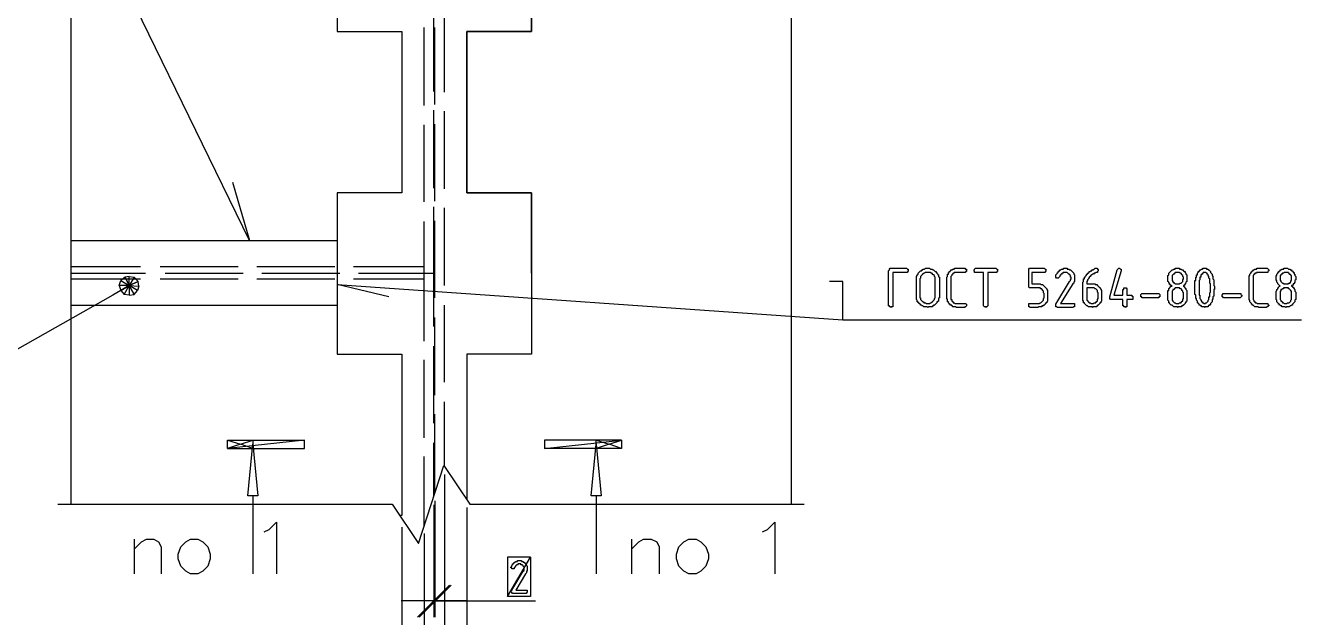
# Model space of a CAD drawing. Header units: millimetres. Extents: x 1 to 1188, y 1 to 840.
# Drawn here: x 435.3 to 534.2, y 271.4 to 317.3 of the extents above; entities that cross this region are included whole.
import ezdxf

# ---------------------------------------------------------------- set-up
doc = ezdxf.new("R2010")
doc.units = ezdxf.units.MM
doc.layers.add('GEOMETRY', color=7, linetype='Continuous')

msp = doc.modelspace()

# ---------------------------------------------------------------- linework, layer by layer
at = {"layer": 'GEOMETRY'}
for points in [[(438.792, 362.719), (438.792, 324.429), (435.807, 322.396), (441.777, 320.428), (438.792, 318.396), (438.792, 280.169)], [(474.479, 298.077), (474.479, 304.298), (469.463, 304.298), (469.463, 316.808), (474.479, 316.808), (474.479, 329.318), (469.463, 329.318), (469.463, 341.828), (474.479, 341.828), (474.479, 354.338), (469.463, 354.338), (469.463, 362.084)], [(469.463, 362.084), (469.463, 354.338), (474.479, 354.338), (474.479, 341.828), (469.463, 341.828), (469.463, 329.318), (474.479, 329.318), (474.479, 316.808), (469.463, 316.808), (469.463, 304.298), (474.479, 304.298), (474.479, 291.79), (469.463, 291.79), (469.463, 280.486)], [(494.608, 362.719), (494.608, 324.429), (491.623, 322.396), (497.593, 320.428), (494.608, 318.396), (494.608, 280.169)], [(464.446, 360.56), (464.446, 354.338), (459.43, 354.338), (459.43, 341.828), (464.446, 341.828), (464.446, 329.318), (459.43, 329.318), (459.43, 316.808), (464.446, 316.808), (464.446, 304.298), (459.43, 304.298), (459.43, 291.79), (464.446, 291.79), (464.446, 279.28)], [(451.302, 305.125), (452.635, 300.616), (431.807, 343.289), (459.43, 324.746), (456.635, 327.54)], [(466.922, 312.173), (466.922, 318.206)], [(467.748, 312.109), (467.748, 318.142)], [(466.16, 311.094), (466.16, 317.127)], [(466.985, 311.157), (466.985, 317.127)], [(466.922, 304.68), (466.922, 310.713)], [(467.748, 304.617), (467.748, 310.648)], [(466.16, 303.601), (466.16, 309.569)], [(466.985, 303.664), (466.985, 309.633)], [(466.922, 293.948), (466.922, 303.219)], [(467.748, 297.123), (467.748, 303.156)], [(466.16, 292.806), (466.16, 302.077)], [(466.985, 296.171), (466.985, 302.14)], [(438.792, 300.616), (459.43, 300.616)], [(438.792, 298.584), (444.19, 298.584)], [(438.792, 298.077), (444.57, 298.077)], [(445.714, 298.584), (451.746, 298.584)], [(446.094, 298.077), (452.127, 298.077)], [(453.206, 298.584), (459.239, 298.584)], [(453.588, 298.077), (459.62, 298.077)], [(460.7, 298.584), (466.16, 298.584)], [(461.081, 298.077), (466.922, 298.077)], [(442.666, 296.743), (442.031, 296.361), (426.092, 287.344), (405.201, 287.344)], [(438.792, 297.631), (444.19, 297.631)], [(445.714, 297.631), (451.746, 297.631)], [(453.206, 297.631), (459.239, 297.631)], [(463.43, 296.234), (459.43, 297.188), (498.609, 294.456), (534.169, 294.456)], [(460.7, 297.631), (466.16, 297.631)], [(498.609, 294.456), (498.609, 297.441), (497.593, 297.441)], [(438.792, 295.6), (459.43, 295.6)], [(467.748, 289.631), (467.748, 295.6)], [(466.985, 288.615), (466.985, 294.647)], [(466.922, 286.456), (466.922, 292.425)], [(466.16, 285.313), (466.16, 291.345)], [(467.748, 283.09), (467.748, 288.106)], [(466.985, 281.058), (466.985, 287.154)], [(466.922, 280.741), (466.922, 284.931)], [(466.16, 278.518), (466.16, 283.852)], [(437.777, 280.169), (463.684, 280.169), (465.716, 277.121), (467.684, 283.154), (469.717, 280.169), (495.625, 280.169)], [(467.748, 282.455), (467.748, 266.707)], [(452.889, 280.804), (452.889, 274.771)], [(466.922, 280.106), (466.922, 271.406)], [(466.985, 280.423), (466.985, 271.406)], [(469.463, 279.915), (469.463, 262.643)], [(479.495, 280.804), (479.495, 274.771)], [(464.446, 279.28), (464.256, 279.28)], [(453.778, 278.01), (454.159, 278.201), (454.731, 278.772), (454.731, 274.771)], [(464.446, 278.391), (464.446, 262.643)], [(492.385, 278.01), (492.767, 278.201), (493.339, 278.772), (493.339, 274.771)], [(443.681, 277.439), (443.681, 274.771)], [(443.681, 276.677), (444.253, 277.248), (444.634, 277.439), (445.206, 277.439), (445.586, 277.248), (445.777, 276.867), (445.777, 274.771)], [(466.16, 277.883), (466.16, 266.707)], [(482.227, 277.439), (482.227, 274.771)], [(482.227, 276.677), (482.797, 277.248), (483.179, 277.439), (483.751, 277.439), (484.194, 277.248), (484.385, 276.867), (484.385, 274.771)], [(465.653, 271.406), (468.129, 273.882)], [(468.256, 273.882), (465.78, 271.406)], [(466.922, 272.677), (464.382, 272.677)], [(469.527, 272.677), (466.985, 272.677), (474.796, 272.677)]]:
    msp.add_lwpolyline(points, dxfattribs=at)
for points in [[(442.983, 297.758), (442.666, 297.505), (443.301, 297.123)], [(443.301, 297.123), (443.301, 297.822), (442.983, 297.758)], [(443.681, 297.758), (443.301, 297.123), (443.301, 297.822)], [(443.998, 297.441), (443.681, 297.758), (443.301, 297.123)], [(502.482, 298.14), (502.482, 295.472), (502.356, 295.472), (502.356, 295.409), (502.292, 295.472), (502.229, 295.472), (502.229, 295.535), (502.165, 295.535), (502.165, 298.267), (502.229, 298.33), (502.229, 298.394), (502.292, 298.457), (503.563, 298.457), (503.626, 298.394), (503.689, 298.394), (503.689, 298.203), (503.626, 298.203), (503.626, 298.14)], [(506.102, 296.361), (506.102, 296.171), (506.039, 296.107), (506.039, 295.917), (505.976, 295.917), (505.976, 295.854), (505.911, 295.854), (505.911, 295.79), (505.721, 295.6), (505.657, 295.6), (505.657, 295.535), (505.594, 295.535), (505.531, 295.472), (505.277, 295.472), (505.214, 295.409), (505.15, 295.472), (504.895, 295.472), (504.832, 295.535), (504.769, 295.535), (504.705, 295.6), (504.642, 295.6), (504.642, 295.664), (504.578, 295.664), (504.578, 295.727), (504.515, 295.727), (504.515, 295.79), (504.452, 295.79), (504.452, 295.854), (504.388, 295.854), (504.388, 295.981), (504.323, 296.044), (504.323, 297.822), (504.388, 297.885), (504.388, 297.948), (504.452, 298.013), (504.452, 298.077), (504.642, 298.267), (504.705, 298.267), (504.769, 298.33), (504.832, 298.33), (504.832, 298.394), (504.959, 298.394), (505.022, 298.457), (505.34, 298.457), (505.404, 298.394), (505.531, 298.394), (505.594, 298.33), (505.657, 298.33), (505.784, 298.203), (505.848, 298.203), (505.848, 298.14), (505.911, 298.14), (505.911, 298.077), (505.976, 298.013), (505.976, 297.948), (506.039, 297.948), (506.039, 297.822), (506.102, 297.758)], [(505.784, 296.361), (505.784, 297.758), (505.721, 297.822), (505.721, 297.885), (505.657, 297.948), (505.594, 297.948), (505.594, 298.013), (505.531, 298.013), (505.531, 298.077), (505.467, 298.077), (505.404, 298.14), (505.022, 298.14), (504.959, 298.077), (504.895, 298.077), (504.832, 298.013), (504.769, 298.013), (504.769, 297.948), (504.642, 297.822), (504.642, 297.695), (504.578, 297.631), (504.578, 296.171), (504.642, 296.171), (504.642, 296.044), (504.832, 295.854), (504.895, 295.854), (504.895, 295.79), (505.022, 295.79), (505.085, 295.727), (505.34, 295.727), (505.404, 295.79), (505.467, 295.79), (505.531, 295.854), (505.594, 295.854), (505.594, 295.917), (505.721, 296.044), (505.721, 296.107), (505.784, 296.171)], [(508.07, 298.457), (508.134, 298.394), (508.197, 298.394), (508.197, 298.203), (508.134, 298.203), (508.134, 298.14), (507.245, 298.14), (507.245, 298.077), (507.181, 298.077), (507.118, 298.013), (507.055, 297.948), (507.055, 297.885), (506.991, 297.822), (506.991, 296.044), (507.055, 296.044), (507.055, 295.917), (507.118, 295.917), (507.118, 295.854), (507.181, 295.854), (507.181, 295.79), (507.245, 295.79), (507.308, 295.727), (508.134, 295.727), (508.197, 295.664), (508.197, 295.535), (508.134, 295.472), (508.07, 295.472), (508.07, 295.409), (507.435, 295.409), (507.372, 295.472), (507.118, 295.472), (507.118, 295.535), (507.055, 295.535), (507.055, 295.6), (506.928, 295.6), (506.928, 295.664), (506.864, 295.664), (506.864, 295.727), (506.801, 295.79), (506.801, 295.854), (506.738, 295.854), (506.738, 296.044), (506.673, 296.107), (506.673, 297.758), (506.738, 297.822), (506.738, 298.013), (506.801, 298.013), (506.801, 298.14), (506.864, 298.14), (506.864, 298.203), (506.928, 298.203), (506.928, 298.267), (506.991, 298.267), (506.991, 298.33), (507.118, 298.33), (507.118, 298.394), (507.245, 298.394), (507.308, 298.457)], [(508.769, 298.267), (508.832, 298.33), (508.832, 298.394), (508.896, 298.457), (510.483, 298.457), (510.547, 298.394), (510.61, 298.394), (510.61, 298.203), (510.547, 298.203), (510.547, 298.14), (509.848, 298.14), (509.848, 295.535), (509.785, 295.472), (509.721, 295.472), (509.721, 295.409), (509.658, 295.472), (509.594, 295.472), (509.531, 295.535), (509.531, 298.14), (508.832, 298.14), (508.832, 298.203)], [(513.023, 297.06), (513.023, 298.394), (513.088, 298.457), (514.23, 298.457), (514.294, 298.394), (514.357, 298.394), (514.357, 298.203), (514.294, 298.203), (514.294, 298.14), (513.278, 298.14), (513.278, 297.251), (513.913, 297.251), (513.977, 297.188), (514.103, 297.188), (514.167, 297.123), (514.42, 296.869), (514.42, 296.806), (514.484, 296.743), (514.484, 295.917), (514.42, 295.854), (514.42, 295.79), (514.357, 295.79), (514.357, 295.727), (514.294, 295.727), (514.294, 295.664), (514.23, 295.6), (514.167, 295.6), (514.167, 295.535), (514.04, 295.535), (514.04, 295.472), (513.785, 295.472), (513.722, 295.409), (513.151, 295.409), (513.088, 295.472), (513.023, 295.472), (513.023, 295.727), (513.848, 295.727), (513.913, 295.79), (513.977, 295.79), (514.167, 295.981), (514.167, 296.107), (514.23, 296.171), (514.23, 296.489), (514.167, 296.552), (514.167, 296.679), (514.103, 296.743), (514.103, 296.806), (514.04, 296.806), (514.04, 296.869), (513.977, 296.869), (513.913, 296.933), (513.088, 296.933), (513.023, 296.996)], [(515.881, 298.457), (516.008, 298.457), (516.008, 298.394), (516.135, 298.394), (516.198, 298.33), (516.263, 298.33), (516.516, 298.077), (516.516, 298.013), (516.58, 297.948), (516.58, 297.441), (516.516, 297.378), (516.516, 297.314), (516.453, 297.251), (515.501, 295.727), (516.58, 295.727), (516.58, 295.472), (516.516, 295.472), (516.453, 295.409), (515.246, 295.409), (515.182, 295.472), (515.119, 295.472), (515.119, 295.664), (516.198, 297.441), (516.263, 297.505), (516.263, 297.568), (516.326, 297.631), (516.326, 297.758), (516.263, 297.758), (516.263, 297.885), (516.198, 297.948), (516.198, 298.013), (516.135, 298.013), (516.008, 298.14), (515.691, 298.14), (515.691, 298.077), (515.627, 298.077), (515.564, 298.013), (515.501, 297.948), (515.501, 297.885), (515.436, 297.885), (515.436, 297.822), (515.309, 297.695), (515.182, 297.695), (515.119, 297.758), (515.119, 297.948), (515.182, 298.013), (515.246, 298.077), (515.246, 298.14), (515.309, 298.14), (515.309, 298.203), (515.373, 298.203), (515.373, 298.267), (515.436, 298.267), (515.436, 298.33), (515.501, 298.33), (515.564, 298.394), (515.691, 298.394), (515.754, 298.457)], [(518.231, 298.457), (518.294, 298.457), (518.421, 298.33), (518.421, 298.267), (518.357, 298.203), (518.357, 298.14), (518.231, 298.14), (518.167, 298.077), (518.104, 298.077), (518.04, 298.013), (517.977, 298.013), (517.914, 297.948), (517.85, 297.885), (517.785, 297.822), (517.722, 297.758), (517.722, 297.695), (517.659, 297.695), (517.659, 297.631), (517.595, 297.568), (517.595, 297.505), (517.532, 297.441), (517.532, 297.251), (518.167, 297.251), (518.167, 297.188), (518.294, 297.188), (518.357, 297.123), (518.484, 296.996), (518.548, 296.996), (518.548, 296.933), (518.611, 296.869), (518.611, 296.806), (518.676, 296.743), (518.676, 295.917), (518.611, 295.854), (518.611, 295.79), (518.548, 295.79), (518.548, 295.727), (518.421, 295.6), (518.357, 295.6), (518.357, 295.535), (518.294, 295.535), (518.294, 295.472), (517.977, 295.472), (517.977, 295.409), (517.914, 295.472), (517.659, 295.472), (517.595, 295.535), (517.532, 295.535), (517.469, 295.6), (517.342, 295.727), (517.342, 295.79), (517.278, 295.79), (517.278, 295.917), (517.215, 295.981), (517.215, 297.378), (517.278, 297.441), (517.278, 297.631), (517.342, 297.631), (517.342, 297.758), (517.405, 297.758), (517.405, 297.822), (517.469, 297.885), (517.469, 297.948), (517.532, 297.948), (517.532, 298.013), (517.595, 298.013), (517.595, 298.077), (517.659, 298.077), (517.659, 298.14), (517.722, 298.14), (517.722, 298.203), (517.785, 298.203), (517.85, 298.267), (517.914, 298.267), (517.914, 298.33), (518.04, 298.33), (518.04, 298.394), (518.104, 298.394), (518.167, 298.457)], [(519.31, 296.171), (519.31, 296.234), (519.881, 298.33), (520.008, 298.457), (520.072, 298.457), (520.135, 298.394), (520.198, 298.394), (520.198, 298.267), (519.628, 296.361), (520.327, 296.361), (520.327, 296.806), (520.39, 296.806), (520.39, 296.933), (520.58, 296.933), (520.644, 296.869), (520.644, 296.361), (521.025, 296.361), (521.025, 296.298), (521.089, 296.298), (521.089, 296.044), (520.644, 296.044), (520.644, 295.472), (520.517, 295.472), (520.517, 295.409), (520.453, 295.472), (520.39, 295.472), (520.39, 295.535), (520.327, 295.535), (520.327, 296.044), (519.373, 296.044), (519.31, 296.107)], [(524.581, 295.409), (524.517, 295.472), (524.264, 295.472), (524.135, 295.6), (524.072, 295.6), (523.945, 295.727), (523.945, 295.79), (523.882, 295.79), (523.882, 295.917), (523.819, 295.981), (523.819, 296.743), (523.882, 296.743), (523.882, 296.869), (524.072, 297.06), (524.135, 297.06), (524.072, 297.123), (524.009, 297.123), (524.009, 297.188), (523.945, 297.188), (523.945, 297.314), (523.882, 297.314), (523.882, 297.378), (523.819, 297.441), (523.819, 297.885), (523.882, 297.948), (523.882, 298.077), (524.135, 298.33), (524.2, 298.33), (524.264, 298.394), (524.39, 298.394), (524.39, 298.457), (524.707, 298.457), (524.707, 298.394), (524.834, 298.394), (524.898, 298.33), (524.961, 298.33), (525.026, 298.267), (525.089, 298.203), (525.152, 298.203), (525.152, 298.14), (525.216, 298.077), (525.216, 298.013), (525.279, 297.948), (525.279, 297.441), (525.216, 297.378), (525.216, 297.314), (525.152, 297.251), (525.152, 297.188), (525.089, 297.188), (525.089, 297.123), (525.026, 297.123), (525.026, 297.06), (525.216, 296.869), (525.216, 296.806), (525.279, 296.743), (525.279, 295.917), (525.216, 295.854), (525.216, 295.79), (525.152, 295.79), (525.152, 295.727), (525.026, 295.6), (524.961, 295.6), (524.961, 295.535), (524.898, 295.535), (524.834, 295.472), (524.581, 295.472)], [(524.581, 297.251), (524.707, 297.251), (524.771, 297.314), (524.834, 297.314), (524.961, 297.441), (524.961, 297.568), (525.026, 297.631), (525.026, 297.758), (524.961, 297.822), (524.961, 297.885), (524.898, 297.948), (524.898, 298.013), (524.834, 298.013), (524.834, 298.077), (524.771, 298.077), (524.707, 298.14), (524.39, 298.14), (524.39, 298.077), (524.327, 298.077), (524.264, 298.013), (524.2, 297.948), (524.135, 297.885), (524.135, 297.505), (524.2, 297.441), (524.2, 297.378), (524.264, 297.378), (524.264, 297.314), (524.327, 297.314), (524.39, 297.251)], [(527.439, 296.933), (527.439, 296.806), (527.375, 296.806), (527.375, 296.298), (527.31, 296.234), (527.31, 296.044), (527.247, 296.044), (527.247, 295.854), (527.12, 295.727), (527.12, 295.664), (527.057, 295.6), (526.994, 295.6), (526.994, 295.535), (526.93, 295.535), (526.93, 295.472), (526.677, 295.472), (526.677, 295.409), (526.613, 295.472), (526.422, 295.472), (526.422, 295.535), (526.358, 295.535), (526.295, 295.6), (526.231, 295.6), (526.231, 295.664), (526.168, 295.727), (526.168, 295.79), (526.105, 295.79), (526.105, 295.917), (526.041, 295.981), (526.041, 296.107), (525.978, 296.107), (525.978, 296.361), (525.914, 296.426), (525.914, 297.505), (525.978, 297.505), (525.978, 297.758), (526.041, 297.758), (526.041, 297.948), (526.105, 297.948), (526.105, 298.077), (526.168, 298.14), (526.168, 298.203), (526.231, 298.203), (526.231, 298.267), (526.295, 298.267), (526.295, 298.33), (526.358, 298.33), (526.422, 298.394), (526.485, 298.394), (526.548, 298.457), (526.803, 298.457), (526.803, 298.394), (526.93, 298.394), (526.93, 298.33), (526.994, 298.33), (527.12, 298.203), (527.12, 298.14), (527.247, 298.013), (527.247, 297.885), (527.31, 297.822), (527.31, 297.631), (527.375, 297.568), (527.375, 297.123), (527.439, 297.06)], [(527.12, 296.933), (527.12, 297.251), (527.057, 297.314), (527.057, 297.631), (526.994, 297.695), (526.994, 297.822), (526.93, 297.885), (526.93, 297.948), (526.867, 298.013), (526.867, 298.077), (526.803, 298.077), (526.74, 298.14), (526.548, 298.14), (526.548, 298.077), (526.485, 298.077), (526.485, 298.013), (526.422, 298.013), (526.422, 297.948), (526.358, 297.948), (526.358, 297.758), (526.295, 297.758), (526.295, 297.568), (526.231, 297.505), (526.231, 296.361), (526.295, 296.361), (526.295, 296.107), (526.358, 296.044), (526.358, 295.981), (526.422, 295.917), (526.422, 295.854), (526.485, 295.854), (526.485, 295.79), (526.548, 295.79), (526.613, 295.727), (526.74, 295.727), (526.74, 295.79), (526.803, 295.79), (526.93, 295.917), (526.93, 295.981), (526.994, 296.044), (526.994, 296.234), (527.057, 296.234), (527.057, 296.552), (527.12, 296.616)], [(531.439, 298.457), (531.502, 298.457), (531.629, 298.33), (531.629, 298.267), (531.566, 298.203), (531.566, 298.14), (530.677, 298.14), (530.677, 298.077), (530.55, 298.077), (530.55, 298.013), (530.485, 298.013), (530.485, 297.948), (530.422, 297.885), (530.422, 296.044), (530.485, 295.981), (530.485, 295.917), (530.55, 295.854), (530.614, 295.79), (530.677, 295.79), (530.74, 295.727), (531.566, 295.727), (531.566, 295.664), (531.629, 295.6), (531.629, 295.535), (531.566, 295.535), (531.566, 295.472), (531.502, 295.472), (531.439, 295.409), (530.867, 295.409), (530.804, 295.472), (530.55, 295.472), (530.485, 295.535), (530.422, 295.6), (530.359, 295.6), (530.359, 295.664), (530.295, 295.664), (530.295, 295.727), (530.169, 295.854), (530.169, 295.981), (530.105, 295.981), (530.105, 297.885), (530.169, 297.885), (530.169, 298.013), (530.232, 298.077), (530.232, 298.14), (530.295, 298.14), (530.295, 298.203), (530.359, 298.203), (530.359, 298.267), (530.422, 298.267), (530.422, 298.33), (530.485, 298.33), (530.55, 298.394), (530.677, 298.394), (530.74, 298.457)], [(532.963, 295.409), (532.898, 295.472), (532.645, 295.472), (532.645, 295.535), (532.581, 295.535), (532.518, 295.6), (532.455, 295.6), (532.455, 295.664), (532.391, 295.664), (532.391, 295.727), (532.264, 295.854), (532.264, 295.981), (532.201, 296.044), (532.201, 296.679), (532.264, 296.743), (532.264, 296.806), (532.328, 296.869), (532.328, 296.933), (532.391, 296.933), (532.391, 296.996), (532.455, 297.06), (532.518, 297.06), (532.455, 297.123), (532.391, 297.188), (532.328, 297.251), (532.328, 297.314), (532.264, 297.378), (532.264, 297.505), (532.201, 297.505), (532.201, 297.885), (532.264, 297.885), (532.264, 298.013), (532.328, 298.077), (532.328, 298.14), (532.391, 298.14), (532.391, 298.203), (532.455, 298.203), (532.455, 298.267), (532.518, 298.267), (532.518, 298.33), (532.581, 298.33), (532.645, 298.394), (532.772, 298.394), (532.835, 298.457), (533.09, 298.457), (533.153, 298.394), (533.28, 298.394), (533.28, 298.33), (533.407, 298.33), (533.407, 298.267), (533.47, 298.267), (533.47, 298.203), (533.534, 298.203), (533.534, 298.14), (533.597, 298.14), (533.597, 298.013), (533.66, 298.013), (533.66, 297.885), (533.725, 297.822), (533.725, 297.568), (533.66, 297.505), (533.66, 297.378), (533.597, 297.314), (533.597, 297.251), (533.534, 297.251), (533.534, 297.188), (533.47, 297.123), (533.407, 297.123), (533.407, 297.06), (533.47, 297.06), (533.47, 296.996), (533.534, 296.996), (533.534, 296.933), (533.597, 296.933), (533.597, 296.869), (533.66, 296.806), (533.66, 296.679), (533.725, 296.616), (533.725, 296.044), (533.66, 295.981), (533.66, 295.854), (533.47, 295.664), (533.47, 295.6), (533.407, 295.6), (533.344, 295.535), (533.28, 295.535), (533.217, 295.472), (533.027, 295.472)], [(532.963, 297.251), (533.153, 297.251), (533.153, 297.314), (533.28, 297.314), (533.28, 297.378), (533.344, 297.378), (533.344, 297.505), (533.407, 297.505), (533.407, 297.885), (533.344, 297.885), (533.344, 297.948), (533.28, 297.948), (533.28, 298.013), (533.217, 298.013), (533.217, 298.077), (533.153, 298.077), (533.153, 298.14), (532.835, 298.14), (532.772, 298.077), (532.708, 298.077), (532.645, 298.013), (532.581, 297.948), (532.581, 297.885), (532.518, 297.885), (532.518, 297.505), (532.581, 297.505), (532.581, 297.441), (532.708, 297.314), (532.772, 297.314), (532.772, 297.251)], [(442.666, 297.505), (443.301, 297.123), (442.539, 297.123)], [(443.301, 297.123), (442.539, 297.123), (442.666, 296.743)], [(442.666, 296.743), (442.919, 296.426), (443.301, 297.123)], [(442.919, 296.426), (443.301, 297.123), (443.301, 296.361)], [(443.301, 297.123), (444.063, 297.06), (443.998, 297.441)], [(443.301, 297.123), (443.301, 296.361), (443.681, 296.426)], [(443.681, 296.426), (443.935, 296.743), (443.301, 297.123)], [(443.935, 296.743), (443.301, 297.123), (444.063, 297.06)], [(517.532, 296.933), (517.532, 295.981), (517.722, 295.79), (517.785, 295.79), (517.85, 295.727), (518.04, 295.727), (518.104, 295.79), (518.231, 295.79), (518.231, 295.854), (518.294, 295.854), (518.294, 295.917), (518.357, 295.917), (518.357, 296.044), (518.421, 296.107), (518.421, 296.552), (518.357, 296.616), (518.357, 296.743), (518.231, 296.869), (518.167, 296.869), (518.104, 296.933)], [(524.581, 295.727), (524.644, 295.727), (524.707, 295.79), (524.834, 295.79), (524.834, 295.854), (524.898, 295.854), (524.898, 295.917), (524.961, 295.917), (524.961, 296.044), (525.026, 296.107), (525.026, 296.552), (524.961, 296.616), (524.961, 296.679), (524.898, 296.743), (524.898, 296.806), (524.834, 296.869), (524.771, 296.869), (524.707, 296.933), (524.39, 296.933), (524.264, 296.806), (524.2, 296.806), (524.2, 296.743), (524.135, 296.679), (524.135, 295.981), (524.2, 295.917), (524.327, 295.79), (524.39, 295.79), (524.454, 295.727)], [(532.963, 295.727), (533.027, 295.727), (533.09, 295.79), (533.217, 295.79), (533.344, 295.917), (533.344, 295.981), (533.407, 296.044), (533.407, 296.679), (533.344, 296.679), (533.344, 296.743), (533.217, 296.869), (533.153, 296.869), (533.153, 296.933), (532.772, 296.933), (532.772, 296.869), (532.708, 296.869), (532.645, 296.806), (532.581, 296.806), (532.581, 296.679), (532.518, 296.679), (532.518, 296.044), (532.581, 295.981), (532.581, 295.917), (532.645, 295.917), (532.645, 295.854), (532.708, 295.854), (532.708, 295.79), (532.772, 295.79), (532.835, 295.727)], [(523.056, 296.171), (521.786, 296.171), (521.786, 296.234), (521.723, 296.234), (521.723, 296.426), (521.786, 296.489), (523.12, 296.489), (523.183, 296.426), (523.183, 296.234), (523.12, 296.234), (523.12, 296.171)], [(529.343, 296.171), (528.136, 296.171), (528.073, 296.234), (528.009, 296.234), (528.009, 296.426), (528.073, 296.426), (528.073, 296.489), (529.47, 296.489), (529.47, 296.426), (529.533, 296.361), (529.533, 296.298), (529.406, 296.171)], [(456.89, 284.488), (456.89, 285.122), (450.92, 284.488)], [(456.89, 285.122), (450.92, 284.488), (450.92, 285.122)], [(451.936, 284.805), (452.889, 285.122), (452.889, 284.488), (451.936, 284.805), (450.92, 284.488), (450.92, 285.122)], [(475.495, 285.122), (475.495, 284.488), (481.464, 285.122)], [(475.495, 284.488), (481.464, 285.122), (481.464, 284.488)], [(480.511, 284.805), (479.495, 284.488), (479.495, 285.122), (480.511, 284.805), (481.464, 285.122), (481.464, 284.488)], [(452.889, 284.805), (453.27, 280.804), (452.508, 280.804)], [(479.495, 284.805), (479.877, 280.804), (479.115, 280.804)], [(448.064, 277.439), (448.634, 277.439), (449.016, 277.248), (449.396, 276.867), (449.588, 276.295), (449.588, 275.915), (449.396, 275.343), (449.016, 274.963), (448.634, 274.771), (448.064, 274.771), (447.682, 274.963), (447.302, 275.343), (447.11, 275.915), (447.11, 276.295), (447.302, 276.867), (447.682, 277.248)], [(486.671, 277.439), (487.243, 277.439), (487.623, 277.248), (488.005, 276.867), (488.195, 276.295), (488.195, 275.915), (488.005, 275.343), (487.623, 274.963), (487.243, 274.771), (486.671, 274.771), (486.29, 274.963), (485.909, 275.343), (485.719, 275.915), (485.719, 276.295), (485.909, 276.867), (486.29, 277.248)], [(472.638, 276.042), (472.638, 272.994), (474.416, 276.042)], [(472.638, 272.994), (474.416, 276.042), (474.416, 272.994)], [(473.527, 275.788), (473.717, 275.788), (473.717, 275.723), (473.844, 275.723), (473.844, 275.66), (473.907, 275.66), (473.971, 275.597), (474.034, 275.597), (474.034, 275.533), (474.098, 275.47), (474.098, 275.406), (474.161, 275.343), (474.161, 274.963), (474.098, 274.963), (474.098, 274.835), (474.034, 274.771), (473.272, 273.502), (474.161, 273.502), (474.161, 273.31), (474.098, 273.31), (474.098, 273.247), (473.019, 273.247), (472.955, 273.31), (472.892, 273.375), (472.892, 273.439), (472.955, 273.502), (473.844, 274.963), (473.907, 275.026), (473.907, 275.28), (473.844, 275.343), (473.844, 275.406), (473.781, 275.406), (473.781, 275.47), (473.654, 275.47), (473.654, 275.533), (473.464, 275.533), (473.4, 275.47), (473.335, 275.47), (473.335, 275.406), (473.272, 275.406), (473.272, 275.343), (473.209, 275.343), (473.209, 275.28), (473.145, 275.216), (473.145, 275.153), (472.955, 275.153), (472.955, 275.216), (472.892, 275.216), (472.892, 275.28), (472.955, 275.343), (472.955, 275.406), (473.019, 275.47), (473.019, 275.533), (473.082, 275.533), (473.082, 275.597), (473.145, 275.597), (473.145, 275.66), (473.209, 275.66), (473.272, 275.723), (473.4, 275.723), (473.4, 275.788)], [(466.922, 272.677), (466.985, 272.677)]]:
    msp.add_lwpolyline(points, close=True, dxfattribs=at)

doc.saveas('drawing.dxf')
